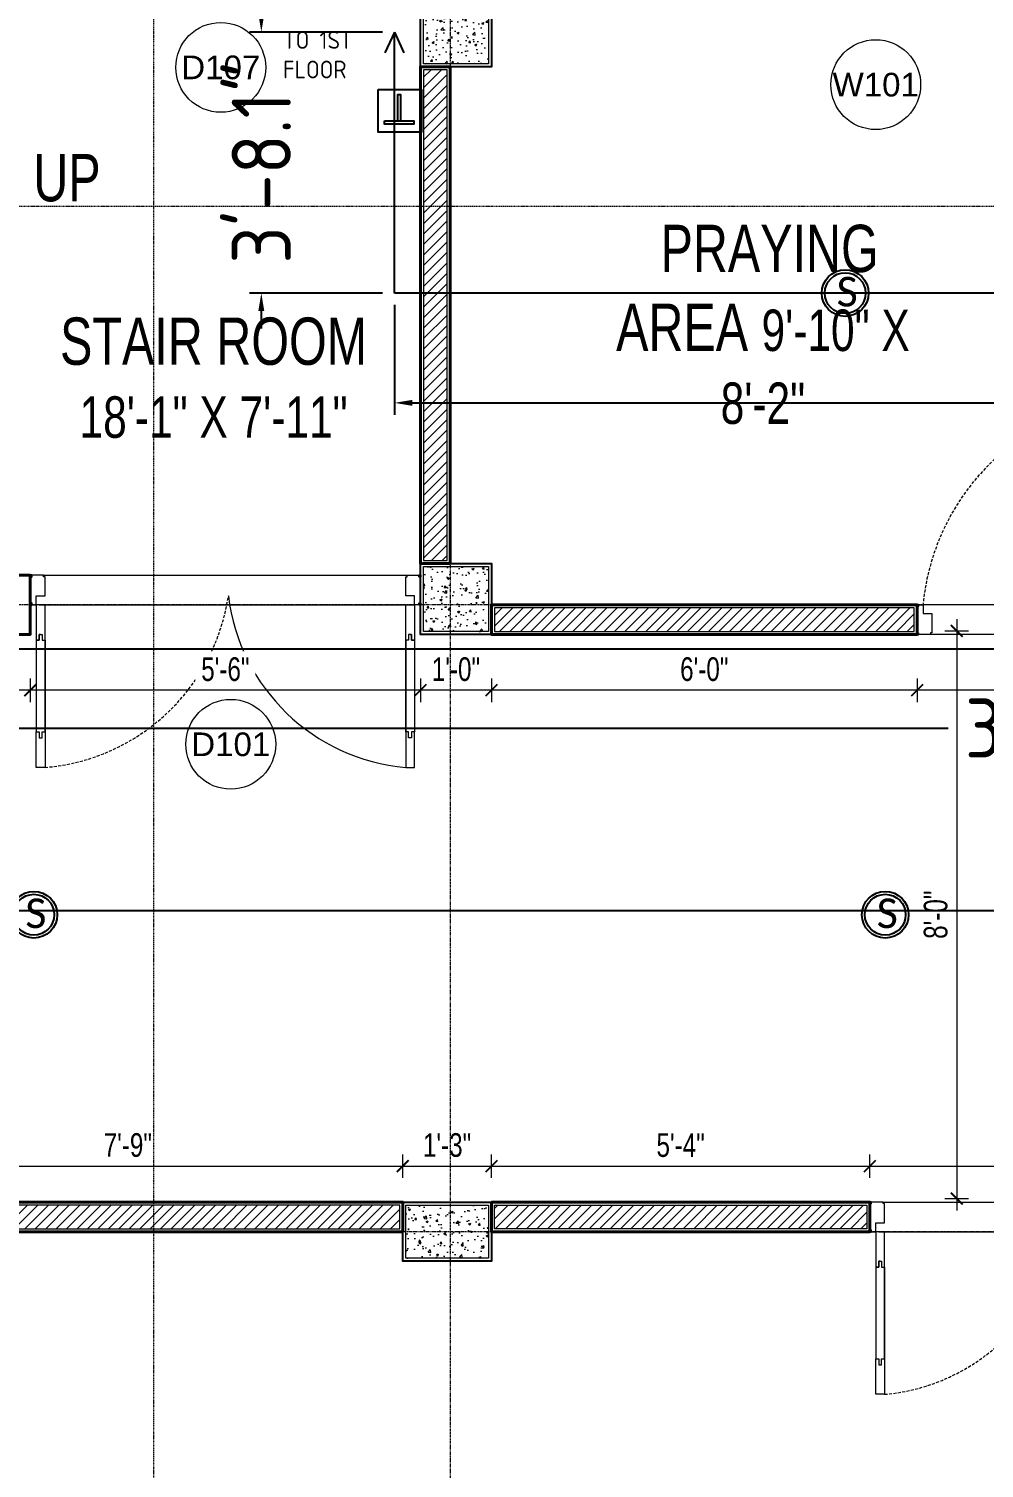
# Model space of a CAD drawing. Header units: inches. Extents: x 985 to 11353, y 526 to 2181.
# Drawn here: x 6773.4 to 6935, y 1561.3 to 1804.7 of the extents above; entities that cross this region are included whole.
import ezdxf
from ezdxf.enums import TextEntityAlignment as Align

# ---------------------------------------------------------------- set-up
doc = ezdxf.new("R2010")
doc.units = ezdxf.units.IN
doc.header["$MEASUREMENT"] = 0
for name, pattern in [('ACAD_ISO12W100', [21, 12, -3, 0, -3, 0, -3]), ('DASHED', [0.75, 0.5, -0.25]), ('PHANTOMX2', [5, 2.5, -0.5, 0.5, -0.5, 0.5, -0.5])]:
    doc.linetypes.add(name, pattern=pattern)
for name, color, linetype, lineweight in [('COLUMN', 1, 'Continuous', 25), ('Dimension', 22, 'Continuous', 13), ('DOOR', 115, 'Continuous', 15), ('Elevation Marker', 252, 'Continuous', 15), ('grid', 9, 'Continuous', 13), ('HACTH', 8, 'Continuous', 9), ('I-DOOR-IDEN-N', 7, 'Continuous', 15), ('Plaster Line', 5, 'Continuous', 15), ('wall 05', 3, 'Continuous', 40)]:
    doc.layers.add(name, color=color, linetype=linetype, lineweight=lineweight)
for name, color, linetype in [('FREE-TEXT', 7, 'Continuous'), ('manual pull station', 1, 'Continuous'), ('smoke detector', 1, 'Continuous'), ('Text', 7, 'Continuous'), ('zone wiring', 5, 'Continuous')]:
    doc.layers.add(name, color=color, linetype=linetype)
doc.styles.add('Arial', font='arial.ttf')
doc.styles.get("Standard").update_dxf_attribs({"font": 'isocp3.shx'})
doc.styles.add('Swiss721', font='swisscl.ttf')
doc.dimstyles.new('DIM08', dxfattribs={"dimtxt": 8, "dimasz": 4, "dimexe": 4, "dimexo": 0, "dimgap": 3, "dimtad": 1, "dimdec": 1, "dimzin": 3, "dimdsep": 46, "dimlunit": 4, "dimtxsty": 'Swiss721', "dimblk": 'ARCHTICK', "dimcen": 0, "dimdle": 4, "dimclrd": 256, "dimclre": 256, "dimclrt": 256, "dimadec": 0, "dimazin": 0, "dimtfac": 1, "dimtdec": 1, "dimtofl": 0, "dimtmove": 0, "dimatfit": 3, "dimldrblk": 'ARCHTICK', "dimfxl": 4, "dimfxlon": 1, "dimtfill": 1, "dimtolj": 1, "dimtzin": 0, "dimlwd": 9, "dimlwe": 9, "dimarcsym": 0})
doc.dimstyles.get("Standard").update_dxf_attribs({"dimtxt": 2, "dimasz": 3, "dimexe": 2, "dimexo": 2, "dimgap": 1, "dimtad": 0, "dimtih": 1, "dimtoh": 1, "dimdec": 1, "dimzin": 0, "dimdsep": 46, "dimtxsty": 'Standard', "dimcen": 0, "dimclrd": 256, "dimclre": 256, "dimclrt": 256, "dimadec": 1, "dimazin": 0, "dimtfac": 1, "dimtdec": 1, "dimtofl": 0, "dimtmove": 0, "dimatfit": 3, "dimfxl": 1, "dimtolj": 1, "dimtzin": 0, "dimlwd": -1, "dimlwe": -1, "dimarcsym": 0})
pattern_1 = [(50, (0, 0), (3.58630091, -0.313760675), [0.375, -4.125]), (355, (0, 0), (-0.69375667, 3.76096067), [0.3, -3.3]), (100.4514, (0.299, -0.026), (2.89254691, 3.44719771), [0.31870095, -3.50571056]), (46.1842, (0, 1), (5.33620524, -0.82759507), [0.5625, -6.1875]), (96.6356, (0.4447, 0.931), (4.67331353, 4.87058935), [0.47805144, -5.258565]), (351.1842, (0, 1), (4.67330973, 4.870593), [0.45, -4.95]), (21, (0.5, 0.75), (2.98453526, -2.01309445), [0.375, -4.125]), (326, (0.5, 0.75), (1.21657666, 3.62575023), [0.3, -3.3]), (71.4514, (0.7487, 0.5822), (4.20111314, 1.61265248), [0.31870095, -3.50571056]), (37.5, (0, 0), (0.060799277, 1.66446927), [0, -3.26, 0, -3.35, 0, -3.3125]), (7.5, (0, 0), (1.315347687, 1.97205856), [0, -1.91, 0, -3.185, 0, -1.2625]), (327.5, (-1.115, 0), (2.66911218, -0.112774359), [0, -1.25, 0, -3.9, 0, -5.175]), (317.5, (-1.615, 0), (2.915930847, 0.50052491), [0, -1.625, 0, -2.59, 0, -3.675])]
pattern_2 = [(45, (-115482.1609, -169903.1285), (-0.8838834765, 0.8838834765), [])]

# ---------------------------------------------------------------- blocks, each defined once
blk = doc.blocks.new('C 12X12')
at = {"layer": 'HACTH'}
h = blk.add_hatch(dxfattribs=at)
h.set_pattern_fill('AR-CONC', color=256, scale=0.5, style=0)
h.set_pattern_definition(pattern_1)
h.paths.add_polyline_path([(88279, -6819.5), (88279, -6808.5), (88268, -6808.5), (88268, -6819.5)])
at = {"layer": 'COLUMN'}
blk.add_lwpolyline([(88267.5, -6808), (88279.5, -6808), (88279.5, -6820), (88267.5, -6820)], close=True, dxfattribs=at)
at = {"layer": 'Plaster Line'}
blk.add_lwpolyline([(88268, -6808.5), (88279, -6808.5), (88279, -6819.5), (88268, -6819.5)], close=True, dxfattribs=at)
blk = doc.blocks.new('C10X15')
at = {"layer": 'HACTH'}
h = blk.add_hatch(dxfattribs=at)
h.set_pattern_fill('AR-CONC', color=256, scale=0.5, style=0)
h.set_pattern_definition(pattern_1)
h.paths.add_polyline_path([(88231.5, -6817.5), (88231.5, -6808.5), (88217.5, -6808.5), (88217.5, -6817.5)])
at = {"layer": 'COLUMN'}
blk.add_lwpolyline([(88217, -6808), (88232, -6808), (88232, -6818), (88217, -6818)], close=True, dxfattribs=at)
at = {"layer": 'Plaster Line'}
blk.add_lwpolyline([(88217.5, -6808.5), (88231.5, -6808.5), (88231.5, -6817.5), (88217.5, -6817.5)], close=True, dxfattribs=at)
blk = doc.blocks.new('A$C5AAA0143')
at = {"layer": 'Defpoints'}
for points in [[(-39.75, 5), (-40, 5), (-40, 4.75), (-39.75, 4.75)], [(0, 5), (-0.25, 5), (-0.25, 4.75), (0, 4.75)], [(-39.75, 0.25), (-40, 0.25), (-40, 0), (-39.75, 0)], [(0, 0.25), (-0.25, 0.25), (-0.25, 0), (0, 0)]]:
    blk.add_lwpolyline(points, close=True, dxfattribs=at)
at = {"layer": 'DOOR'}
for points in [[(-1.75, 10), (-2, 10), (-2, 11), (-2.5, 11), (-2.5, 5), (-1, 5), (-1, 11), (-1.5, 11), (-1.5, 10), (-1.75, 10), (-1.5, 10), (-1.5, 11), (-1, 11), (-1, 33.99), (-1.5, 33.99), (-1.5, 34.99), (-2, 34.99), (-2, 33.99), (-2.5, 33.99), (-2.5, 11), (-2.5, 39.99), (-1, 39.99), (-1, 33.99)], [(-39, 5), (-39, 3.5), (-37.5, 3.5), (-37.5, 0.25), (-37.75, 0.25), (-37.75, 0), (-39.75, 0), (-39.75, 0.25), (-40, 0.25), (-40, 4.75), (-39.75, 4.75), (-39.75, 5), (-39, 5)], [(-1, 5), (-1, 3.5), (-2.5, 3.5), (-2.5, 0.25), (-2.25, 0.25), (-2.25, 0), (-0.25, 0), (-0.25, 0.25), (0, 0.25), (0, 4.75), (-0.25, 4.75), (-0.25, 5), (-1, 5)]]:
    blk.add_lwpolyline(points, dxfattribs=at)
at = {"layer": 'DOOR', "linetype": 'DASHED', "lineweight": 0}
blk.add_arc((-0.49, 1.36), 38.68, 92.9729, 174.603, dxfattribs=at)
at = {"layer": 'HACTH', "lineweight": 0, "ltscale": 10}
for p, q in [((-1.5, 5), (-39, 5)), ((-2.25, 0), (-37.75, 0))]:
    blk.add_line(p, q, dxfattribs=at)
blk = doc.blocks.new('_ArchTick')
at = {"color": 0, "linetype": 'ByBlock', "const_width": 0.15}
blk.add_lwpolyline([(-0.5, -0.5), (0.5, 0.5)], dxfattribs=at)
blk = doc.blocks.new('*D240')
at = {"layer": 'Defpoints', "color": 0, "transparency": 16777216}
for p in [(6925.27, 1702.88), (6925.27, 1606.87), (6930.39, 1606.87)]:
    blk.add_point(p, dxfattribs=at)
at = {"layer": 'Dimension', "lineweight": 9, "transparency": 16777216}
for p, q in [((6930.39, 1704.88), (6930.39, 1604.87)), ((6928.39, 1702.88), (6932.39, 1702.88)), ((6928.39, 1606.87), (6932.39, 1606.87))]:
    blk.add_line(p, q, dxfattribs=at)
at = {"layer": 'Dimension', "lineweight": 9, "transparency": 16777216, "xscale": 2, "yscale": 2, "zscale": 2}
for p, rotation in [((6930.39, 1702.88), 90), ((6930.39, 1606.87), 270)]:
    blk.add_blockref('_ArchTick', p, dxfattribs=dict(at, rotation=rotation))
at = {"layer": 'Dimension', "transparency": 16777216, "insert": (6926.84, 1654.88), "char_height": 4, "attachment_point": 5, "rotation": 90, "style": 'Swiss721', "bg_fill": 3, "box_fill_scale": 1.25, "bg_fill_color": 256, "bg_fill_true_color": 13158600, "bg_fill_transparency": 0}
blk.add_mtext('\\A1;8\'-0"', dxfattribs=at)
blk = doc.blocks.new('*D303')
at = {"layer": 'Defpoints', "color": 0, "transparency": 16777216}
for p in [(6836.69, 1612.36), (6743.69, 1606.28), (6836.69, 1606.28)]:
    blk.add_point(p, dxfattribs=at)
at = {"layer": 'Dimension', "lineweight": 9, "transparency": 16777216}
for p, q in [((6743.69, 1610.36), (6743.69, 1614.36)), ((6836.69, 1610.36), (6836.69, 1614.36)), ((6741.69, 1612.36), (6838.69, 1612.36))]:
    blk.add_line(p, q, dxfattribs=at)
at = {"layer": 'Dimension', "lineweight": 9, "transparency": 16777216, "xscale": 2, "yscale": 2, "zscale": 2, "rotation": 180}
blk.add_blockref('_ArchTick', (6743.69, 1612.36), dxfattribs=at)
at = {"layer": 'Dimension', "lineweight": 9, "transparency": 16777216, "xscale": 2, "yscale": 2, "zscale": 2}
blk.add_blockref('_ArchTick', (6836.69, 1612.36), dxfattribs=at)
at = {"layer": 'Dimension', "transparency": 16777216, "insert": (6790.19, 1615.91), "char_height": 4, "attachment_point": 5, "style": 'Swiss721', "bg_fill": 3, "box_fill_scale": 1.25, "bg_fill_color": 256, "bg_fill_true_color": 13158600, "bg_fill_transparency": 0}
blk.add_mtext('\\A1;7\'-9"', dxfattribs=at)
blk = doc.blocks.new('*D304')
at = {"layer": 'Defpoints', "color": 0, "transparency": 16777216}
for p in [(6851.69, 1612.36), (6836.69, 1606.28), (6851.69, 1606.28)]:
    blk.add_point(p, dxfattribs=at)
at = {"layer": 'Dimension', "lineweight": 9, "transparency": 16777216}
for p, q in [((6836.69, 1610.36), (6836.69, 1614.36)), ((6851.69, 1610.36), (6851.69, 1614.36)), ((6834.69, 1612.36), (6853.69, 1612.36))]:
    blk.add_line(p, q, dxfattribs=at)
at = {"layer": 'Dimension', "lineweight": 9, "transparency": 16777216, "xscale": 2, "yscale": 2, "zscale": 2, "rotation": 180}
blk.add_blockref('_ArchTick', (6836.69, 1612.36), dxfattribs=at)
at = {"layer": 'Dimension', "lineweight": 9, "transparency": 16777216, "xscale": 2, "yscale": 2, "zscale": 2}
blk.add_blockref('_ArchTick', (6851.69, 1612.36), dxfattribs=at)
at = {"layer": 'Dimension', "transparency": 16777216, "insert": (6844.19, 1615.91), "char_height": 4, "attachment_point": 5, "style": 'Swiss721', "bg_fill": 3, "box_fill_scale": 1.25, "bg_fill_color": 256, "bg_fill_true_color": 13158600, "bg_fill_transparency": 0}
blk.add_mtext('\\A1;1\'-3"', dxfattribs=at)
blk = doc.blocks.new('*D305')
at = {"layer": 'Defpoints', "color": 0, "transparency": 16777216}
for p in [(6915.69, 1612.36), (6851.69, 1606.28), (6915.69, 1606.28)]:
    blk.add_point(p, dxfattribs=at)
at = {"layer": 'Dimension', "lineweight": 9, "transparency": 16777216}
for p, q in [((6851.69, 1610.36), (6851.69, 1614.36)), ((6915.69, 1610.36), (6915.69, 1614.36)), ((6849.69, 1612.36), (6917.69, 1612.36))]:
    blk.add_line(p, q, dxfattribs=at)
at = {"layer": 'Dimension', "lineweight": 9, "transparency": 16777216, "xscale": 2, "yscale": 2, "zscale": 2, "rotation": 180}
blk.add_blockref('_ArchTick', (6851.69, 1612.36), dxfattribs=at)
at = {"layer": 'Dimension', "lineweight": 9, "transparency": 16777216, "xscale": 2, "yscale": 2, "zscale": 2}
blk.add_blockref('_ArchTick', (6915.69, 1612.36), dxfattribs=at)
at = {"layer": 'Dimension', "transparency": 16777216, "insert": (6883.69, 1615.9), "char_height": 4, "attachment_point": 5, "style": 'Swiss721', "bg_fill": 3, "box_fill_scale": 1.25, "bg_fill_color": 256, "bg_fill_true_color": 13158600, "bg_fill_transparency": 0}
blk.add_mtext('\\A1;5\'-4"', dxfattribs=at)
blk = doc.blocks.new('*D306')
at = {"layer": 'Defpoints', "color": 0, "transparency": 16777216}
for p in [(6980.69, 1612.36), (6915.69, 1606.28), (6980.69, 1606.28)]:
    blk.add_point(p, dxfattribs=at)
at = {"layer": 'Dimension', "lineweight": 9, "transparency": 16777216}
for p, q in [((6915.69, 1610.36), (6915.69, 1614.36)), ((6980.69, 1610.36), (6980.69, 1614.36)), ((6913.69, 1612.36), (6982.69, 1612.36))]:
    blk.add_line(p, q, dxfattribs=at)
at = {"layer": 'Dimension', "lineweight": 9, "transparency": 16777216, "xscale": 2, "yscale": 2, "zscale": 2, "rotation": 180}
blk.add_blockref('_ArchTick', (6915.69, 1612.36), dxfattribs=at)
at = {"layer": 'Dimension', "lineweight": 9, "transparency": 16777216, "xscale": 2, "yscale": 2, "zscale": 2}
blk.add_blockref('_ArchTick', (6980.69, 1612.36), dxfattribs=at)
at = {"layer": 'Dimension', "transparency": 16777216, "insert": (6948.19, 1615.9), "char_height": 4, "attachment_point": 5, "style": 'Swiss721', "bg_fill": 3, "box_fill_scale": 1.25, "bg_fill_color": 256, "bg_fill_true_color": 13158600, "bg_fill_transparency": 0}
blk.add_mtext('\\A1;5\'-5"', dxfattribs=at)
blk = doc.blocks.new('*D323')
at = {"layer": 'Defpoints', "color": 0, "transparency": 16777216}
for p in [(6923.69, 1702.29), (6963.69, 1702.29), (6923.69, 1692.84)]:
    blk.add_point(p, dxfattribs=at)
at = {"layer": 'Dimension', "lineweight": 9, "transparency": 16777216}
for p, q in [((6923.69, 1694.84), (6923.69, 1690.84)), ((6963.69, 1694.84), (6963.69, 1690.84)), ((6965.69, 1692.84), (6921.69, 1692.84))]:
    blk.add_line(p, q, dxfattribs=at)
at = {"layer": 'Dimension', "lineweight": 9, "transparency": 16777216, "xscale": 2, "yscale": 2, "zscale": 2, "rotation": 180}
blk.add_blockref('_ArchTick', (6923.69, 1692.84), dxfattribs=at)
at = {"layer": 'Dimension', "lineweight": 9, "transparency": 16777216, "xscale": 2, "yscale": 2, "zscale": 2}
blk.add_blockref('_ArchTick', (6963.69, 1692.84), dxfattribs=at)
at = {"layer": 'Dimension', "transparency": 16777216, "insert": (6943.69, 1696.38), "char_height": 4, "attachment_point": 5, "style": 'Swiss721', "bg_fill": 3, "box_fill_scale": 1.25, "bg_fill_color": 256, "bg_fill_true_color": 13158600, "bg_fill_transparency": 0}
blk.add_mtext('\\A1;3\'-4"', dxfattribs=at)
blk = doc.blocks.new('*D324')
at = {"layer": 'Defpoints', "color": 0, "transparency": 16777216}
for p in [(6851.69, 1702.29), (6923.69, 1702.29), (6851.69, 1692.84)]:
    blk.add_point(p, dxfattribs=at)
at = {"layer": 'Dimension', "lineweight": 9, "transparency": 16777216}
for p, q in [((6851.69, 1694.84), (6851.69, 1690.84)), ((6923.69, 1694.84), (6923.69, 1690.84)), ((6925.69, 1692.84), (6849.69, 1692.84))]:
    blk.add_line(p, q, dxfattribs=at)
at = {"layer": 'Dimension', "lineweight": 9, "transparency": 16777216, "xscale": 2, "yscale": 2, "zscale": 2, "rotation": 180}
blk.add_blockref('_ArchTick', (6851.69, 1692.84), dxfattribs=at)
at = {"layer": 'Dimension', "lineweight": 9, "transparency": 16777216, "xscale": 2, "yscale": 2, "zscale": 2}
blk.add_blockref('_ArchTick', (6923.69, 1692.84), dxfattribs=at)
at = {"layer": 'Dimension', "transparency": 16777216, "insert": (6887.69, 1696.38), "char_height": 4, "attachment_point": 5, "style": 'Swiss721', "bg_fill": 3, "box_fill_scale": 1.25, "bg_fill_color": 256, "bg_fill_true_color": 13158600, "bg_fill_transparency": 0}
blk.add_mtext('\\A1;6\'-0"', dxfattribs=at)
blk = doc.blocks.new('*D325')
at = {"layer": 'Defpoints', "color": 0, "transparency": 16777216}
for p in [(6839.69, 1702.29), (6851.69, 1702.29)]:
    blk.add_point(p, dxfattribs=at)
at = {"layer": 'Dimension', "lineweight": 9, "transparency": 16777216}
for p, q in [((6839.69, 1694.84), (6839.69, 1690.84)), ((6851.69, 1694.84), (6851.69, 1690.84)), ((6853.69, 1692.84), (6837.69, 1692.84))]:
    blk.add_line(p, q, dxfattribs=at)
at = {"layer": 'Dimension', "lineweight": 9, "transparency": 16777216, "xscale": 2, "yscale": 2, "zscale": 2, "rotation": 180}
blk.add_blockref('_ArchTick', (6839.69, 1692.84), dxfattribs=at)
at = {"layer": 'Dimension', "lineweight": 9, "transparency": 16777216, "xscale": 2, "yscale": 2, "zscale": 2}
blk.add_blockref('_ArchTick', (6851.69, 1692.84), dxfattribs=at)
at = {"layer": 'Dimension', "transparency": 16777216, "insert": (6845.69, 1696.38), "char_height": 4, "attachment_point": 5, "style": 'Swiss721', "bg_fill": 3, "box_fill_scale": 1.25, "bg_fill_color": 256, "bg_fill_true_color": 13158600, "bg_fill_transparency": 0}
blk.add_mtext('\\A1;1\'-0"', dxfattribs=at)
at = {"layer": 'Defpoints', "color": 0, "transparency": 16777216}
blk.add_point((6839.69, 1692.84), dxfattribs=at)
blk = doc.blocks.new('*D326')
at = {"layer": 'Defpoints', "color": 0, "transparency": 16777216}
for p in [(6773.69, 1702.29), (6839.69, 1702.29), (6773.69, 1692.84)]:
    blk.add_point(p, dxfattribs=at)
at = {"layer": 'Dimension', "lineweight": 9, "transparency": 16777216}
for p, q in [((6773.69, 1694.84), (6773.69, 1690.84)), ((6839.69, 1694.84), (6839.69, 1690.84)), ((6841.69, 1692.84), (6771.69, 1692.84))]:
    blk.add_line(p, q, dxfattribs=at)
at = {"layer": 'Dimension', "lineweight": 9, "transparency": 16777216, "xscale": 2, "yscale": 2, "zscale": 2, "rotation": 180}
blk.add_blockref('_ArchTick', (6773.69, 1692.84), dxfattribs=at)
at = {"layer": 'Dimension', "lineweight": 9, "transparency": 16777216, "xscale": 2, "yscale": 2, "zscale": 2}
blk.add_blockref('_ArchTick', (6839.69, 1692.84), dxfattribs=at)
at = {"layer": 'Dimension', "transparency": 16777216, "insert": (6806.69, 1696.38), "char_height": 4, "attachment_point": 5, "style": 'Swiss721', "bg_fill": 3, "box_fill_scale": 1.25, "bg_fill_color": 256, "bg_fill_true_color": 13158600, "bg_fill_transparency": 0}
blk.add_mtext('\\A1;5\'-6"', dxfattribs=at)
blk = doc.blocks.new('*D327')
at = {"layer": 'Defpoints', "color": 0, "transparency": 16777216}
for p in [(6703.69, 1702.29), (6773.69, 1702.29), (6703.69, 1692.84)]:
    blk.add_point(p, dxfattribs=at)
at = {"layer": 'Dimension', "lineweight": 9, "transparency": 16777216}
for p, q in [((6703.69, 1694.84), (6703.69, 1690.84)), ((6773.69, 1694.84), (6773.69, 1690.84)), ((6775.69, 1692.84), (6701.69, 1692.84))]:
    blk.add_line(p, q, dxfattribs=at)
at = {"layer": 'Dimension', "lineweight": 9, "transparency": 16777216, "xscale": 2, "yscale": 2, "zscale": 2, "rotation": 180}
blk.add_blockref('_ArchTick', (6703.69, 1692.84), dxfattribs=at)
at = {"layer": 'Dimension', "lineweight": 9, "transparency": 16777216, "xscale": 2, "yscale": 2, "zscale": 2}
blk.add_blockref('_ArchTick', (6773.69, 1692.84), dxfattribs=at)
at = {"layer": 'Dimension', "transparency": 16777216, "insert": (6738.69, 1696.38), "char_height": 4, "attachment_point": 5, "style": 'Swiss721', "bg_fill": 3, "box_fill_scale": 1.25, "bg_fill_color": 256, "bg_fill_true_color": 13158600, "bg_fill_transparency": 0}
blk.add_mtext('\\A1;5\'-10"', dxfattribs=at)
blk = doc.blocks.new('wall&door')
at = {"color": 0, "linetype": 'ByBlock', "lineweight": -2}
blk.add_circle((0, 0), 3.039, dxfattribs=at)
at = {"color": 0, "linetype": 'ByBlock', "lineweight": -2, "ltscale": 25.4, "style": 'Arial'}
blk.add_attdef('PT1', text='', height=1.6, dxfattribs=at).set_placement((0, 0), align=Align.MIDDLE_CENTER)
blk = doc.blocks.new('manual pull station')
at = {"layer": 'FREE-TEXT', "color": 1}
for points in [[(-402.22, 4159.67), (-394.89, 4159.67), (-394.89, 4152.42), (-402.22, 4152.42)], [(-398.95, 4154.34), (-398.37, 4154.34), (-398.37, 4158.72), (-398.95, 4158.72)], [(-401.12, 4154.34), (-396.18, 4154.34), (-396.18, 4153.81), (-401.12, 4153.81)]]:
    blk.add_lwpolyline(points, close=True, dxfattribs=at)
blk = doc.blocks.new('smoke detector')
at = {"layer": 'smoke detector'}
for radius in [3.95, 3.45]:
    blk.add_circle((331.62, 4109.64), radius, dxfattribs=at)
at = {"layer": 'smoke detector', "insert": (330.17, 4112.38), "char_height": 5, "attachment_point": 1}
blk.add_mtext_dynamic_manual_height_columns('{\\fCalibri|b0|i0|c0|p34;S}', width=5, gutter_width=1, heights=[0], dxfattribs=at)
blk = doc.blocks.new('*D438')
at = {"layer": 'Defpoints', "color": 0, "transparency": 16777216}
for p in [(6835.29, 1760), (7148.5, 1757.35), (7148.5, 1741.44)]:
    blk.add_point(p, dxfattribs=at)
at = {"layer": 'FREE-TEXT', "transparency": 16777216}
for p, q in [((6835.29, 1758), (6835.29, 1739.44)), ((7148.5, 1755.35), (7148.5, 1739.44)), ((6838.29, 1741.44), (6969.52, 1741.44)), ((7145.5, 1741.44), (7014.27, 1741.44))]:
    blk.add_line(p, q, dxfattribs=at)
for points in [[(6838.29, 1741.94), (6838.29, 1740.94), (6835.29, 1741.44)], [(7145.5, 1741.94), (7145.5, 1740.94), (7148.5, 1741.44)]]:
    blk.add_solid(points, dxfattribs=at)
at = {"layer": 'FREE-TEXT', "transparency": 16777216, "insert": (6991.89, 1741.44), "char_height": 10, "attachment_point": 5}
blk.add_mtext('\\A1;26\'-1.2"', dxfattribs=at)
blk = doc.blocks.new('*D439')
at = {"layer": 'Defpoints', "color": 0, "transparency": 16777216}
for p in [(6835.29, 1804.14), (6812.77, 1760), (6835.29, 1760)]:
    blk.add_point(p, dxfattribs=at)
at = {"layer": 'FREE-TEXT', "transparency": 16777216}
for p, q in [((6812.77, 1807.14), (6812.77, 1810.14)), ((6833.29, 1804.14), (6810.77, 1804.14)), ((6833.29, 1760), (6810.77, 1760)), ((6812.77, 1757), (6812.77, 1754))]:
    blk.add_line(p, q, dxfattribs=at)
for points in [[(6812.27, 1807.14), (6813.27, 1807.14), (6812.77, 1804.14)], [(6812.27, 1757), (6813.27, 1757), (6812.77, 1760)]]:
    blk.add_solid(points, dxfattribs=at)
at = {"layer": 'FREE-TEXT', "transparency": 16777216, "insert": (6812.77, 1782.07), "char_height": 10, "attachment_point": 5, "rotation": 90}
blk.add_mtext('\\A1;3\'-8.1"', dxfattribs=at)
blk = doc.blocks.new('*D440')
at = {"layer": 'Defpoints', "color": 0, "transparency": 16777216}
for p in [(6757.72, 1699.87), (7151.69, 1699.87), (7151.69, 1686.45)]:
    blk.add_point(p, dxfattribs=at)
at = {"layer": 'FREE-TEXT', "transparency": 16777216}
for p, q in [((6757.72, 1697.87), (6757.72, 1684.45)), ((7151.69, 1697.87), (7151.69, 1684.45)), ((6760.72, 1686.45), (6928.95, 1686.45)), ((7148.69, 1686.45), (6980.45, 1686.45))]:
    blk.add_line(p, q, dxfattribs=at)
for points in [[(6760.72, 1686.95), (6760.72, 1685.95), (6757.72, 1686.45)], [(7148.69, 1686.95), (7148.69, 1685.95), (7151.69, 1686.45)]]:
    blk.add_solid(points, dxfattribs=at)
at = {"layer": 'FREE-TEXT', "transparency": 16777216, "insert": (6954.7, 1686.45), "char_height": 10, "attachment_point": 5}
blk.add_mtext('\\A1;32\'-10.0"', dxfattribs=at)

msp = doc.modelspace()

# ---------------------------------------------------------------- hatches: boundary and pattern name
at = {"layer": 'HACTH'}
h = msp.add_hatch(dxfattribs=at)
h.set_pattern_fill('ANSI31', color=256, scale=10, style=0)
h.set_pattern_definition(pattern_2)
h.paths.add_polyline_path([(6844.19, 1756.75), (6844.19, 1797.78), (6840.19, 1797.78), (6840.19, 1714.79), (6844.19, 1714.79), (6844.19, 1752.75)])
h = msp.add_hatch(dxfattribs=at)
h.set_pattern_fill('ANSI31', color=256, scale=10, style=0)
h.set_pattern_definition([(45, (-115481.6609, -169903.1285), (-0.8838834765, 0.8838834765), [])])
h.paths.add_polyline_path([(6923.19, 1702.79), (6923.19, 1706.79), (6852.19, 1706.79), (6852.19, 1702.79)])
h = msp.add_hatch(dxfattribs=at)
h.set_pattern_fill('ANSI31', color=256, scale=10, style=0)
h.set_pattern_definition(pattern_2)
h.paths.add_polyline_path([(6748.19, 1430.78), (6748.19, 1601.78), (6836.19, 1601.78), (6836.19, 1605.78), (6744.19, 1605.78), (6744.19, 1430.78), (6717.19, 1430.78), (6717.19, 1426.78), (6769.19, 1426.78), (6769.19, 1430.78), (6748.69, 1430.78)])
h = msp.add_hatch(dxfattribs=at)
h.set_pattern_fill('ANSI31', color=256, scale=10, style=0)
h.set_pattern_definition(pattern_2)
h.paths.add_polyline_path([(6915.19, 1601.78), (6915.19, 1605.78), (6852.19, 1605.78), (6852.19, 1601.78)])

# ---------------------------------------------------------------- linework, layer by layer
at = {"layer": 'Defpoints'}
for points in [[(6773.69, 1712.04), (6773.94, 1712.04), (6773.94, 1712.29), (6773.69, 1712.29)], [(6839.69, 1712.04), (6839.44, 1712.04), (6839.44, 1712.29), (6839.69, 1712.29)], [(6773.69, 1707.29), (6773.94, 1707.29), (6773.94, 1707.54), (6773.69, 1707.54)], [(6839.69, 1707.29), (6839.44, 1707.29), (6839.44, 1707.54), (6839.69, 1707.54)], [(6915.69, 1606.03), (6915.94, 1606.03), (6915.94, 1606.28), (6915.69, 1606.28)], [(6915.69, 1601.28), (6915.94, 1601.28), (6915.94, 1601.53), (6915.69, 1601.53)]]:
    msp.add_lwpolyline(points, close=True, dxfattribs=at)
at = {"layer": 'DOOR'}
for points in [[(6774.69, 1707.29), (6774.69, 1708.79), (6776.19, 1708.79), (6776.19, 1712.04), (6775.94, 1712.04), (6775.94, 1712.29), (6773.94, 1712.29), (6773.94, 1712.04), (6773.69, 1712.04), (6773.69, 1707.54), (6773.94, 1707.54), (6773.94, 1707.29), (6774.69, 1707.29)], [(6838.69, 1707.29), (6838.69, 1708.79), (6837.19, 1708.79), (6837.19, 1712.04), (6837.44, 1712.04), (6837.44, 1712.29), (6839.44, 1712.29), (6839.44, 1712.04), (6839.69, 1712.04), (6839.69, 1707.54), (6839.44, 1707.54), (6839.44, 1707.29), (6838.69, 1707.29)], [(6775.44, 1702.29), (6775.69, 1702.29), (6775.69, 1701.29), (6776.19, 1701.29), (6776.19, 1707.29), (6774.69, 1707.29), (6774.69, 1701.29), (6775.19, 1701.29), (6775.19, 1702.29), (6775.44, 1702.29), (6775.19, 1702.29), (6775.19, 1701.29), (6774.69, 1701.29), (6774.69, 1685.79), (6775.19, 1685.79), (6775.19, 1684.79), (6775.69, 1684.79), (6775.69, 1685.79), (6776.19, 1685.79), (6776.19, 1701.29), (6776.19, 1679.79), (6774.69, 1679.79), (6774.69, 1685.79)], [(6837.94, 1702.29), (6837.69, 1702.29), (6837.69, 1701.29), (6837.19, 1701.29), (6837.19, 1707.29), (6838.69, 1707.29), (6838.69, 1701.29), (6838.19, 1701.29), (6838.19, 1702.29), (6837.94, 1702.29), (6838.19, 1702.29), (6838.19, 1701.29), (6838.69, 1701.29), (6838.69, 1685.79), (6838.19, 1685.79), (6838.19, 1684.79), (6837.69, 1684.79), (6837.69, 1685.79), (6837.19, 1685.79), (6837.19, 1701.29), (6837.19, 1679.79), (6838.69, 1679.79), (6838.69, 1685.79)], [(6916.69, 1601.28), (6916.69, 1602.78), (6918.19, 1602.78), (6918.19, 1606.03), (6917.94, 1606.03), (6917.94, 1606.28), (6915.94, 1606.28), (6915.94, 1606.03), (6915.69, 1606.03), (6915.69, 1601.53), (6915.94, 1601.53), (6915.94, 1601.28), (6916.69, 1601.28)], [(6917.44, 1596.28), (6917.69, 1596.28), (6917.69, 1595.28), (6918.19, 1595.28), (6918.19, 1601.28), (6916.69, 1601.28), (6916.69, 1595.28), (6917.19, 1595.28), (6917.19, 1596.28), (6917.44, 1596.28), (6917.19, 1596.28), (6917.19, 1595.28), (6916.69, 1595.28), (6916.69, 1579.78), (6917.19, 1579.78), (6917.19, 1578.78), (6917.69, 1578.78), (6917.69, 1579.78), (6918.19, 1579.78), (6918.19, 1595.28), (6918.19, 1573.78), (6916.69, 1573.78), (6916.69, 1579.78)]]:
    msp.add_lwpolyline(points, dxfattribs=at)
at = {"layer": 'DOOR', "linetype": 'DASHED'}
for centre, radius, start, end in [((6773.4, 1713.84), 34.17, 274.685, 351.4967), ((6915.3, 1606.78), 33.13, 275.0061, 353.0519)]:
    msp.add_arc(centre, radius, start, end, dxfattribs=at)
at = {"layer": 'DOOR'}
msp.add_arc((6840.08, 1712.79), 33.13, 186.9481, 264.9939, dxfattribs=at)
at = {"layer": 'Elevation Marker', "linetype": 'ACAD_ISO12W100', "ltscale": 0.02}
msp.add_line((7278.21, 1774.64), (6525.49, 1774.64), dxfattribs=at)
at = {"layer": 'grid', "linetype": 'PHANTOMX2', "ltscale": 0.2}
for p, q in [((7284.15, 1707.29), (6515.44, 1707.29)), ((7284.15, 1601.28), (6515.44, 1601.28))]:
    msp.add_line(p, q, dxfattribs=at)
at = {"layer": 'HACTH', "ltscale": 10}
for p, q in [((6775.94, 1712.29), (6837.44, 1712.29)), ((6775.19, 1707.29), (6837.19, 1707.29)), ((6917.94, 1606.28), (6978.44, 1606.28)), ((6917.19, 1601.28), (6978.19, 1601.28))]:
    msp.add_line(p, q, dxfattribs=at)
at = {"layer": 'Plaster Line'}
for points in [[(6844.19, 1797.78), (6840.19, 1797.78), (6840.19, 1714.79), (6844.19, 1714.79), (6844.19, 1752.75), (6844.19, 1752.75), (6844.19, 1756.75), (6844.19, 1756.75)], [(6923.19, 1706.79), (6852.19, 1706.79), (6852.19, 1702.79), (6923.19, 1702.79)], [(6852.19, 1605.78), (6915.19, 1605.78), (6915.19, 1601.78), (6852.19, 1601.78)]]:
    msp.add_lwpolyline(points, close=True, dxfattribs=at)
msp.add_lwpolyline([(6748.19, 1430.78), (6748.19, 1601.78), (6836.19, 1601.78), (6836.19, 1605.78), (6744.19, 1605.78), (6744.19, 1430.78)], dxfattribs=at)
at = {"layer": 'wall 05'}
for points in [[(6844.69, 1798.28), (6839.69, 1798.28), (6839.69, 1714.29), (6844.69, 1714.29), (6844.69, 1752.25), (6844.69, 1752.25), (6844.69, 1757.25), (6844.69, 1757.25)], [(6923.69, 1707.29), (6851.69, 1707.29), (6851.69, 1702.29), (6923.69, 1702.29)], [(6851.69, 1606.28), (6915.69, 1606.28), (6915.69, 1601.28), (6851.69, 1601.28)]]:
    msp.add_lwpolyline(points, close=True, dxfattribs=at)
for points in [[(6698.69, 1656.28), (6698.69, 1606.28), (6624.69, 1606.28), (6624.69, 1601.28), (6703.69, 1601.28), (6703.69, 1606.28), (6703.69, 1606.28), (6703.69, 1702.29), (6773.69, 1702.29), (6773.69, 1712.29), (6624.69, 1712.29), (6624.69, 1702.29), (6698.69, 1702.29), (6698.69, 1661.28)], [(6748.69, 1431.28), (6748.69, 1431.28), (6748.69, 1601.28), (6836.69, 1601.28), (6836.69, 1606.28), (6743.69, 1606.28), (6743.69, 1431.28)]]:
    msp.add_lwpolyline(points, dxfattribs=at)
at = {"layer": 'zone wiring', "color": 30}
for p, q in [((6835.29, 1804.14), (6833.68, 1800.61)), ((6835.29, 1760), (6835.29, 1804.14)), ((6835.29, 1804.14), (6836.9, 1800.61)), ((7148.5, 1760), (6835.29, 1760))]:
    msp.add_line(p, q, dxfattribs=at)

# ---------------------------------------------------------------- block references
at = {"layer": 'HACTH'}
for name, p in [('C 12X12', (-81427.81, 8618.28)), ('A$C5AAA0143', (6963.69, 1702.29)), ('C 12X12', (-81427.81, 8522.29)), ('C10X15', (-81380.31, 8414.28))]:
    msp.add_blockref(name, p, dxfattribs=at)
at = {"layer": 'I-DOOR-IDEN-N'}
ref = msp.add_blockref('wall&door', (6805.91, 1798.17), dxfattribs=dict(at, xscale=2.5, yscale=2.5, zscale=2.5))
ref.add_attrib('PT1', 'D107', dxfattribs={"layer": '0', "color": 7, "linetype": 'ByBlock', "lineweight": -2, "ltscale": 25.4, "height": 4, "style": 'Arial'}).set_placement((6805.91, 1798.17), align=Align.MIDDLE_CENTER)
ref = msp.add_blockref('wall&door', (6916.69, 1795.25), dxfattribs=dict(at, xscale=2.5, yscale=2.5, zscale=2.5))
ref.add_attrib('PT1', 'W101', dxfattribs={"layer": '0', "color": 7, "linetype": 'ByBlock', "lineweight": -2, "ltscale": 25.4, "height": 4, "style": 'Arial'}).set_placement((6916.69, 1795.25), align=Align.MIDDLE_CENTER)
at = {"layer": 'manual pull station'}
msp.add_blockref('manual pull station', (7234.75, -2365.22), dxfattribs=at)
at = {"layer": 'smoke detector'}
for p in [(6579.9, -2349.64), (6442.68, -2454.76), (6586.68, -2454.76)]:
    msp.add_blockref('smoke detector', p, dxfattribs=at)

# ---------------------------------------------------------------- texts
at = {"layer": 'Text', "char_height": 8, "attachment_point": 2, "style": 'Swiss721'}
for s, insert, width in [('UP', (6779.9, 1783.52), 12.7258), (' PRAYING AREA {\\H0.875x;9\'-10" X 8\'-2" }', (6897.61, 1771.55), 62.6303), ('STAIR ROOM \\H7.0000;18\'-1" X 7\'-11" ', (6804.7, 1755.87), 62.6303)]:
    msp.add_mtext(s, dxfattribs=dict(at, insert=insert, width=width))
at = {"layer": 'zone wiring', "color": 30, "insert": (6816.45, 1804.31), "char_height": 3, "attachment_point": 1}
msp.add_mtext_dynamic_manual_height_columns('TO 1ST FLOOR', width=13.4328, gutter_width=1, heights=[0], dxfattribs=at)

# ---------------------------------------------------------------- dimensions: what is measured, and where the dimension line sits
at = {"layer": 'FREE-TEXT'}
dim = msp.add_linear_dim(base=(6812.77, 1760), p1=(6835.29, 1804.14), p2=(6835.29, 1760), angle=90, dimstyle='Standard', override={"dimtxt": 10, "dimtih": 0, "dimtoh": 0, "dimlunit": 3}, dxfattribs=at)
dim.commit()
dim.dimension.update_dxf_attribs({"geometry": '*D439', "text_midpoint": (6812.77, 1782.07)})
dim = msp.add_linear_dim(base=(7148.5, 1741.44), p1=(6835.29, 1760), p2=(7148.5, 1757.35), dimstyle='Standard', override={"dimtxt": 10, "dimtih": 0, "dimtoh": 0, "dimlunit": 3}, dxfattribs=at)
dim.commit()
dim.dimension.update_dxf_attribs({"geometry": '*D438', "text_midpoint": (6991.89, 1741.44)})

# ---------------------------------------------------------------- next in the draw order: dimensions: what is measured, and where the dimension line sits
at = {"layer": 'Dimension'}
dim = msp.add_linear_dim(base=(6930.39, 1606.87), p1=(6925.27, 1702.88), p2=(6925.27, 1606.87), angle=90, dimstyle='DIM08', override={"dimscale": 0.5, "dimarcsym": 2}, dxfattribs=at)
dim.commit()
dim.dimension.update_dxf_attribs({"geometry": '*D240', "text_midpoint": (6926.84, 1654.88)})
dim = msp.add_linear_dim(base=(6836.69, 1612.36), p1=(6743.69, 1606.28), p2=(6836.69, 1606.28), dimstyle='DIM08', override={"dimscale": 0.5, "dimarcsym": 2}, dxfattribs=at)
dim.commit()
dim.dimension.update_dxf_attribs({"geometry": '*D303', "text_midpoint": (6790.19, 1615.91)})

# ---------------------------------------------------------------- next in the draw order: linework, layer by layer
at = {"layer": 'zone wiring', "color": 30}
msp.add_line((6987.36, 1655.56), (6771.72, 1655.56), dxfattribs=at)

# ---------------------------------------------------------------- next in the draw order: dimensions: what is measured, and where the dimension line sits
at = {"layer": 'Dimension'}
for base, p1, p2, picture, middle in [((6923.69, 1692.84), (6963.69, 1702.29), (6923.69, 1702.29), '*D323', (6943.69, 1696.38)), ((6851.69, 1612.36), (6836.69, 1606.28), (6851.69, 1606.28), '*D304', (6844.19, 1615.91))]:
    dim = msp.add_linear_dim(base=base, p1=p1, p2=p2, dimstyle='DIM08', override={"dimscale": 0.5, "dimarcsym": 2}, dxfattribs=at)
    dim.commit()
    dim.dimension.update_dxf_attribs({"geometry": picture, "text_midpoint": middle})

# ---------------------------------------------------------------- next in the draw order: dimensions: what is measured, and where the dimension line sits
for base, p1, p2, picture, middle in [((6851.69, 1692.84), (6923.69, 1702.29), (6851.69, 1702.29), '*D324', (6887.69, 1696.38)), ((6915.69, 1612.36), (6851.69, 1606.28), (6915.69, 1606.28), '*D305', (6883.69, 1615.9))]:
    dim = msp.add_linear_dim(base=base, p1=p1, p2=p2, dimstyle='DIM08', override={"dimscale": 0.5, "dimarcsym": 2}, dxfattribs=at)
    dim.commit()
    dim.dimension.update_dxf_attribs({"geometry": picture, "text_midpoint": middle})

# ---------------------------------------------------------------- next in the draw order: dimensions: what is measured, and where the dimension line sits
for base, p1, p2, picture, middle in [((6839.69, 1692.84), (6851.69, 1702.29), (6839.69, 1702.29), '*D325', (6845.69, 1696.38)), ((6980.69, 1612.36), (6915.69, 1606.28), (6980.69, 1606.28), '*D306', (6948.19, 1615.9))]:
    dim = msp.add_linear_dim(base=base, p1=p1, p2=p2, dimstyle='DIM08', override={"dimscale": 0.5, "dimarcsym": 2}, dxfattribs=at)
    dim.commit()
    dim.dimension.update_dxf_attribs({"geometry": picture, "text_midpoint": middle})

# ---------------------------------------------------------------- next in the draw order: linework, layer by layer
at = {"layer": 'grid', "linetype": 'PHANTOMX2', "ltscale": 0.2}
msp.add_line((6844.69, 1897.99), (6844.69, 1391.54), dxfattribs=at)

# ---------------------------------------------------------------- next in the draw order: dimensions: what is measured, and where the dimension line sits
at = {"layer": 'Dimension'}
dim = msp.add_linear_dim(base=(6773.69, 1692.84), p1=(6839.69, 1702.29), p2=(6773.69, 1702.29), dimstyle='DIM08', override={"dimscale": 0.5, "dimarcsym": 2}, dxfattribs=at)
dim.commit()
dim.dimension.update_dxf_attribs({"geometry": '*D326', "text_midpoint": (6806.69, 1696.38)})

# ---------------------------------------------------------------- next in the draw order: linework, layer by layer
at = {"layer": 'Elevation Marker', "linetype": 'ACAD_ISO12W100', "ltscale": 0.02}
msp.add_line((6794.59, 1387.36), (6794.59, 1888.36), dxfattribs=at)

# ---------------------------------------------------------------- next in the draw order: block references
at = {"layer": 'I-DOOR-IDEN-N'}
ref = msp.add_blockref('wall&door', (6807.6, 1683.7), dxfattribs=dict(at, xscale=2.5, yscale=2.5, zscale=2.5))
ref.add_attrib('PT1', 'D101', dxfattribs={"layer": '0', "color": 7, "linetype": 'ByBlock', "lineweight": -2, "ltscale": 25.4, "height": 4, "style": 'Arial'}).set_placement((6807.6, 1683.7), align=Align.MIDDLE_CENTER)

# ---------------------------------------------------------------- next in the draw order: dimensions: what is measured, and where the dimension line sits
at = {"layer": 'Dimension'}
dim = msp.add_linear_dim(base=(6703.69, 1692.84), p1=(6773.69, 1702.29), p2=(6703.69, 1702.29), dimstyle='DIM08', override={"dimscale": 0.5, "dimarcsym": 2}, dxfattribs=at)
dim.commit()
dim.dimension.update_dxf_attribs({"geometry": '*D327', "text_midpoint": (6738.69, 1696.38)})

# ---------------------------------------------------------------- next in the draw order: linework, layer by layer
at = {"layer": 'zone wiring', "color": 30}
msp.add_line((6757.72, 1699.87), (7148.5, 1699.87), dxfattribs=at)

# ---------------------------------------------------------------- next in the draw order: dimensions: what is measured, and where the dimension line sits
at = {"layer": 'FREE-TEXT'}
dim = msp.add_linear_dim(base=(7151.69, 1686.45), p1=(6757.72, 1699.87), p2=(7151.69, 1699.87), dimstyle='Standard', override={"dimtxt": 10, "dimtih": 0, "dimtoh": 0, "dimlunit": 3}, dxfattribs=at)
dim.commit()
dim.dimension.update_dxf_attribs({"geometry": '*D440', "text_midpoint": (6954.7, 1686.45)})

doc.saveas('drawing.dxf')
